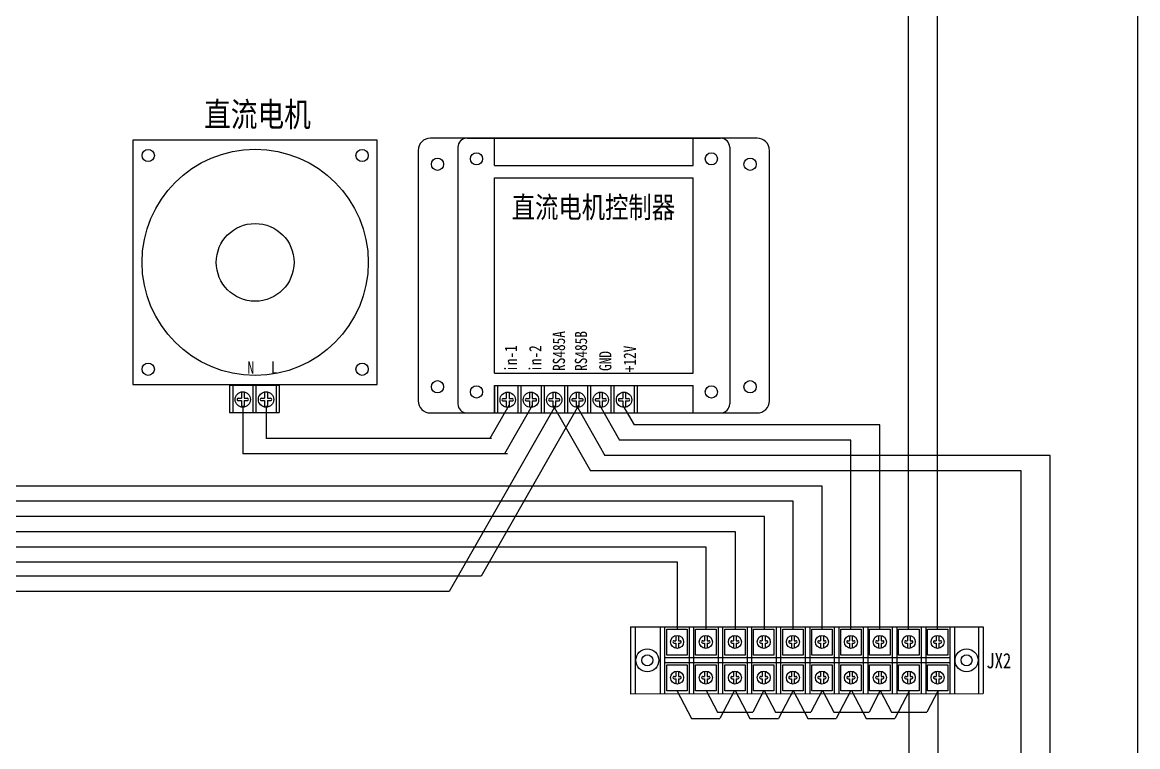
# Model space of a CAD drawing. Extents: x 1266371 to 2543862, y 307832 to 617203.
# Drawn here: x 1271091.8 to 1271457, y 308549.7 to 308786.9 of the extents above; entities that cross this region are included whole.
import ezdxf
from ezdxf.enums import TextEntityAlignment as Align

# ---------------------------------------------------------------- set-up
doc = ezdxf.new("R2010")
doc.units = 0
doc.header["$LTSCALE"] = 1000
doc.header["$MEASUREMENT"] = 0
doc.layers.get('0').update_dxf_attribs({"linetype": 'CONTINUOUS'})
doc.styles.add('-宋体', font='', dxfattribs={"width": 0.8})
doc.styles.get('-宋体').set_extended_font_data('SimSun')

msp = doc.modelspace()

# ---------------------------------------------------------------- linework, layer by layer
at = {"color": 1}
for p, q in [((1271381.97, 308588.18), (1271381.97, 308803)), ((1271391.44, 308588.18), (1271391.44, 308803)), ((1271163.97, 308661.25), (1271163.97, 308645.54)), ((1271171.58, 308661.26), (1271171.58, 308650.54)), ((1271266.31, 308661.36), (1271231.5, 308600.54)), ((1271273.91, 308661.36), (1271241.96, 308605.54)), ((1271251.07, 308661.36), (1271244.87, 308650.54)), ((1271258.71, 308661.36), (1271249.66, 308645.54)), ((1271265.61, 308661.36), (1271277.81, 308640.04)), ((1271273.21, 308661.36), (1271282.55, 308645.03)), ((1271280.82, 308661.36), (1271287.31, 308650.02)), ((1271288.43, 308661.36), (1271292.06, 308655.02)), ((1271372.56, 308655.02), (1271292.06, 308655.02)), ((1271372.56, 308588.18), (1271372.56, 308655.02)), ((1271245.37, 308650.54), (1271171.58, 308650.54)), ((1271363.09, 308650.02), (1271287.31, 308650.02)), ((1271363.09, 308588.18), (1271363.09, 308650.02)), ((1271250.61, 308645.54), (1271163.97, 308645.54)), ((1271428.34, 308645.02), (1271282.55, 308645.03)), ((1271428.34, 308405.07), (1271428.34, 308645.02)), ((1271418.86, 308640.04), (1271277.81, 308640.04)), ((1271418.86, 308410.06), (1271418.86, 308640.04)), ((1271353.66, 308635.02), (1270990.3, 308635.03)), ((1271353.66, 308588.18), (1271353.66, 308635.02)), ((1271344.19, 308630.04), (1270985.54, 308630.04)), ((1271344.19, 308588.18), (1271344.19, 308630.04)), ((1271334.79, 308625.04), (1270691.49, 308625.04)), ((1271334.79, 308588.18), (1271334.79, 308625.04)), ((1271325.29, 308620.04), (1270686.72, 308620.04)), ((1271325.29, 308588.18), (1271325.29, 308620.04)), ((1271315.68, 308615.04), (1270291.81, 308615.04)), ((1271315.68, 308588.18), (1271315.68, 308615.04)), ((1271306.29, 308610.04), (1270287.09, 308610.04)), ((1271306.29, 308588.18), (1271306.29, 308610.04)), ((1271241.96, 308605.54), (1270991.94, 308605.54)), ((1271231.5, 308600.54), (1270987.2, 308600.54)), ((1271306.05, 308568.02), (1271310.86, 308558.87)), ((1271315.67, 308568.02), (1271319.36, 308560.99)), ((1271324.99, 308568.02), (1271320.18, 308558.87)), ((1271325.21, 308568.02), (1271330.02, 308558.87)), ((1271334.61, 308568.02), (1271330.92, 308560.99)), ((1271334.71, 308568.02), (1271338.4, 308560.99)), ((1271344.15, 308568.02), (1271339.34, 308558.87)), ((1271344.14, 308568.02), (1271348.95, 308558.87)), ((1271353.64, 308568.02), (1271349.95, 308560.99)), ((1271353.75, 308568.02), (1271357.44, 308560.99)), ((1271363.08, 308568.02), (1271358.27, 308558.87)), ((1271363.27, 308568.02), (1271368.08, 308558.87)), ((1271372.69, 308568.02), (1271369, 308560.99)), ((1271372.7, 308568.02), (1271376.39, 308560.99)), ((1271382.21, 308568.02), (1271377.4, 308558.87)), ((1271382.19, 308293.46), (1271382.19, 308567.99)), ((1271391.64, 308568.02), (1271387.94, 308560.99)), ((1271391.66, 308293.23), (1271391.66, 308567.96)), ((1271310.86, 308558.87), (1271320.18, 308558.87)), ((1271319.36, 308560.99), (1271330.92, 308560.99)), ((1271330.02, 308558.87), (1271339.34, 308558.87)), ((1271338.4, 308560.99), (1271349.95, 308560.99)), ((1271348.95, 308558.87), (1271358.27, 308558.87)), ((1271357.44, 308560.99), (1271369, 308560.99)), ((1271368.08, 308558.87), (1271377.4, 308558.87)), ((1271376.39, 308560.99), (1271387.94, 308560.99))]:
    msp.add_line(p, q, dxfattribs=at)
for p, q in [((1271237.38, 308748.94), (1271320.38, 308748.94)), ((1271246.38, 308739.94), (1271246.38, 308748.94)), ((1271311.38, 308739.94), (1271311.38, 308748.94)), ((1271234.38, 308745.94), (1271234.38, 308693.46)), ((1271323.38, 308745.94), (1271323.38, 308686.94)), ((1271246.38, 308739.94), (1271311.38, 308739.94)), ((1271246.38, 308671.94), (1271246.38, 308735.94)), ((1271246.38, 308735.94), (1271311.38, 308735.94)), ((1271311.38, 308671.94), (1271311.38, 308735.94)), ((1271234.38, 308720.97), (1271234.38, 308661.94)), ((1271323.38, 308720.55), (1271323.38, 308661.94)), ((1271246.38, 308671.94), (1271311.38, 308671.94)), ((1271159.65, 308668.05), (1271175.89, 308668.05)), ((1271159.65, 308668.05), (1271159.65, 308659.05)), ((1271160.65, 308668.05), (1271160.65, 308659.05)), ((1271163.5, 308665.84), (1271163.5, 308663.76)), ((1271164.4, 308665.84), (1271164.4, 308663.76)), ((1271167.27, 308668.05), (1271167.27, 308659.05)), ((1271168.27, 308668.05), (1271168.27, 308659.05)), ((1271171.12, 308665.84), (1271171.12, 308663.76)), ((1271172.02, 308665.84), (1271172.02, 308663.76)), ((1271174.89, 308668.05), (1271174.89, 308659.05)), ((1271175.89, 308668.05), (1271175.89, 308659.05)), ((1271246.38, 308658.94), (1271246.38, 308667.94)), ((1271246.38, 308667.94), (1271311.38, 308667.94)), ((1271246.38, 308667.94), (1271293.1, 308667.94)), ((1271246.38, 308667.94), (1271246.38, 308658.94)), ((1271246.38, 308667.94), (1271293.1, 308667.94)), ((1271246.38, 308667.94), (1271246.38, 308658.94)), ((1271247.38, 308667.94), (1271247.38, 308658.94)), ((1271247.38, 308667.94), (1271247.38, 308658.94)), ((1271250.24, 308665.73), (1271250.24, 308663.66)), ((1271250.24, 308665.73), (1271250.24, 308663.66)), ((1271251.14, 308665.73), (1271251.14, 308663.66)), ((1271251.14, 308665.73), (1271251.14, 308663.66)), ((1271254, 308667.94), (1271254, 308658.94)), ((1271254, 308667.94), (1271254, 308658.94)), ((1271255, 308667.94), (1271255, 308658.94)), ((1271255, 308667.94), (1271255, 308658.94)), ((1271257.86, 308665.73), (1271257.86, 308663.66)), ((1271257.86, 308665.73), (1271257.86, 308663.66)), ((1271258.76, 308665.73), (1271258.76, 308663.66)), ((1271258.76, 308665.73), (1271258.76, 308663.66)), ((1271261.62, 308667.94), (1271261.62, 308658.94)), ((1271261.62, 308667.94), (1271261.62, 308658.94)), ((1271262.62, 308667.94), (1271262.62, 308658.94)), ((1271262.62, 308667.94), (1271262.62, 308658.94)), ((1271265.48, 308665.73), (1271265.48, 308663.66)), ((1271265.48, 308665.73), (1271265.48, 308663.66)), ((1271266.38, 308665.73), (1271266.38, 308663.66)), ((1271266.38, 308665.73), (1271266.38, 308663.66)), ((1271269.24, 308667.94), (1271269.24, 308658.94)), ((1271269.24, 308667.94), (1271269.24, 308658.94)), ((1271270.24, 308667.94), (1271270.24, 308658.94)), ((1271270.24, 308667.94), (1271270.24, 308658.94)), ((1271273.1, 308665.73), (1271273.1, 308663.66)), ((1271273.1, 308665.73), (1271273.1, 308663.66)), ((1271274, 308665.73), (1271274, 308663.66)), ((1271274, 308665.73), (1271274, 308663.66)), ((1271276.86, 308667.94), (1271276.86, 308658.94)), ((1271276.86, 308667.94), (1271276.86, 308658.94)), ((1271277.86, 308667.94), (1271277.86, 308658.94)), ((1271277.86, 308667.94), (1271277.86, 308658.94)), ((1271280.72, 308665.73), (1271280.72, 308663.66)), ((1271280.72, 308665.73), (1271280.72, 308663.66)), ((1271281.62, 308665.73), (1271281.62, 308663.66)), ((1271281.62, 308665.73), (1271281.62, 308663.66)), ((1271284.48, 308667.94), (1271284.48, 308658.94)), ((1271284.48, 308667.94), (1271284.48, 308658.94)), ((1271285.48, 308667.94), (1271285.48, 308658.94)), ((1271285.48, 308667.94), (1271285.48, 308658.94)), ((1271288.34, 308665.73), (1271288.34, 308663.66)), ((1271288.34, 308665.73), (1271288.34, 308663.66)), ((1271289.24, 308665.73), (1271289.24, 308663.66)), ((1271289.24, 308665.73), (1271289.24, 308663.66)), ((1271292.1, 308667.94), (1271292.1, 308658.94)), ((1271292.1, 308667.94), (1271292.1, 308658.94)), ((1271293.1, 308667.94), (1271293.1, 308658.94)), ((1271293.1, 308667.94), (1271293.1, 308658.94)), ((1271311.38, 308658.94), (1271311.38, 308667.94)), ((1271162.48, 308662.99), (1271163.5, 308662.99)), ((1271162.49, 308663.76), (1271163.5, 308663.76)), ((1271163.5, 308662.99), (1271163.5, 308660.89)), ((1271164.4, 308663.76), (1271165.42, 308663.76)), ((1271164.4, 308662.99), (1271164.4, 308660.89)), ((1271164.4, 308662.99), (1271165.43, 308662.99)), ((1271170.1, 308662.99), (1271171.12, 308662.99)), ((1271170.11, 308663.76), (1271171.12, 308663.76)), ((1271171.12, 308662.99), (1271171.12, 308660.89)), ((1271172.02, 308663.76), (1271173.04, 308663.76)), ((1271172.02, 308662.99), (1271172.02, 308660.89)), ((1271172.02, 308662.99), (1271173.05, 308662.99)), ((1271249.22, 308663.66), (1271250.24, 308663.66)), ((1271249.22, 308663.66), (1271250.24, 308663.66)), ((1271249.22, 308662.88), (1271250.24, 308662.88)), ((1271249.22, 308662.88), (1271250.24, 308662.88)), ((1271250.24, 308662.88), (1271250.24, 308660.79)), ((1271250.24, 308662.88), (1271250.24, 308660.79)), ((1271251.14, 308663.66), (1271252.15, 308663.66)), ((1271251.14, 308663.66), (1271252.15, 308663.66)), ((1271251.14, 308662.88), (1271251.14, 308660.79)), ((1271251.14, 308662.88), (1271252.17, 308662.88)), ((1271251.14, 308662.88), (1271251.14, 308660.79)), ((1271251.14, 308662.88), (1271252.17, 308662.88)), ((1271256.84, 308663.66), (1271257.86, 308663.66)), ((1271256.84, 308663.66), (1271257.86, 308663.66)), ((1271256.84, 308662.88), (1271257.86, 308662.88)), ((1271256.84, 308662.88), (1271257.86, 308662.88)), ((1271257.86, 308662.88), (1271257.86, 308660.79)), ((1271257.86, 308662.88), (1271257.86, 308660.79)), ((1271258.76, 308663.66), (1271259.77, 308663.66)), ((1271258.76, 308663.66), (1271259.77, 308663.66)), ((1271258.76, 308662.88), (1271258.76, 308660.79)), ((1271258.76, 308662.88), (1271259.79, 308662.88)), ((1271258.76, 308662.88), (1271258.76, 308660.79)), ((1271258.76, 308662.88), (1271259.79, 308662.88)), ((1271264.46, 308663.66), (1271265.48, 308663.66)), ((1271264.46, 308663.66), (1271265.48, 308663.66)), ((1271264.46, 308662.88), (1271265.48, 308662.88)), ((1271264.46, 308662.88), (1271265.48, 308662.88)), ((1271265.48, 308662.88), (1271265.48, 308660.79)), ((1271265.48, 308662.88), (1271265.48, 308660.79)), ((1271266.38, 308663.66), (1271267.39, 308663.66)), ((1271266.38, 308663.66), (1271267.39, 308663.66)), ((1271266.38, 308662.88), (1271266.38, 308660.79)), ((1271266.38, 308662.88), (1271267.41, 308662.88)), ((1271266.38, 308662.88), (1271266.38, 308660.79)), ((1271266.38, 308662.88), (1271267.41, 308662.88)), ((1271272.08, 308663.66), (1271273.1, 308663.66)), ((1271272.08, 308663.66), (1271273.1, 308663.66)), ((1271272.08, 308662.88), (1271273.1, 308662.88)), ((1271272.08, 308662.88), (1271273.1, 308662.88)), ((1271273.1, 308662.88), (1271273.1, 308660.79)), ((1271273.1, 308662.88), (1271273.1, 308660.79)), ((1271274, 308663.66), (1271275.01, 308663.66)), ((1271274, 308663.66), (1271275.01, 308663.66)), ((1271274, 308662.88), (1271274, 308660.79)), ((1271274, 308662.88), (1271275.03, 308662.88)), ((1271274, 308662.88), (1271274, 308660.79)), ((1271274, 308662.88), (1271275.03, 308662.88)), ((1271279.7, 308663.66), (1271280.72, 308663.66)), ((1271279.7, 308663.66), (1271280.72, 308663.66)), ((1271279.7, 308662.88), (1271280.72, 308662.88)), ((1271279.7, 308662.88), (1271280.72, 308662.88)), ((1271280.72, 308662.88), (1271280.72, 308660.79)), ((1271280.72, 308662.88), (1271280.72, 308660.79)), ((1271281.62, 308663.66), (1271282.63, 308663.66)), ((1271281.62, 308663.66), (1271282.63, 308663.66)), ((1271281.62, 308662.88), (1271281.62, 308660.79)), ((1271281.62, 308662.88), (1271282.65, 308662.88)), ((1271281.62, 308662.88), (1271281.62, 308660.79)), ((1271281.62, 308662.88), (1271282.65, 308662.88)), ((1271287.32, 308663.66), (1271288.34, 308663.66)), ((1271287.32, 308663.66), (1271288.34, 308663.66)), ((1271287.32, 308662.88), (1271288.34, 308662.88)), ((1271287.32, 308662.88), (1271288.34, 308662.88)), ((1271288.34, 308662.88), (1271288.34, 308660.79)), ((1271288.34, 308662.88), (1271288.34, 308660.79)), ((1271289.24, 308663.66), (1271290.25, 308663.66)), ((1271289.24, 308663.66), (1271290.25, 308663.66)), ((1271289.24, 308662.88), (1271289.24, 308660.79)), ((1271289.24, 308662.88), (1271290.27, 308662.88)), ((1271289.24, 308662.88), (1271289.24, 308660.79)), ((1271289.24, 308662.88), (1271290.27, 308662.88)), ((1271159.65, 308659.05), (1271175.89, 308659.05)), ((1271237.38, 308658.94), (1271320.38, 308658.94)), ((1271246.38, 308658.94), (1271293.1, 308658.94)), ((1271246.38, 308658.94), (1271293.1, 308658.94)), ((1271290.89, 308588.94), (1271406.36, 308588.94)), ((1271290.89, 308588.94), (1271290.89, 308566.99)), ((1271292.39, 308588.94), (1271292.39, 308566.99)), ((1271300.57, 308588.94), (1271300.57, 308567.04)), ((1271302.07, 308588.94), (1271302.07, 308567.04)), ((1271310.07, 308588.94), (1271310.07, 308567.04)), ((1271311.57, 308588.94), (1271311.57, 308567.04)), ((1271319.57, 308588.94), (1271319.57, 308567.04)), ((1271321.07, 308588.94), (1271321.07, 308567.04)), ((1271329.07, 308588.94), (1271329.07, 308567.04)), ((1271330.57, 308588.94), (1271330.57, 308567.04)), ((1271338.57, 308588.94), (1271338.57, 308567.04)), ((1271340.07, 308588.94), (1271340.07, 308567.04)), ((1271348.07, 308588.94), (1271348.07, 308567.04)), ((1271349.57, 308588.94), (1271349.57, 308567.04)), ((1271357.57, 308588.94), (1271357.57, 308567.04)), ((1271359.07, 308588.94), (1271359.07, 308567.04)), ((1271367.07, 308588.94), (1271367.07, 308567.04)), ((1271368.57, 308588.94), (1271368.57, 308567.04)), ((1271376.57, 308588.94), (1271376.57, 308567.04)), ((1271378.07, 308588.94), (1271378.07, 308567.04)), ((1271386.07, 308588.94), (1271386.07, 308567.04)), ((1271387.57, 308588.94), (1271387.57, 308567.04)), ((1271395.45, 308588.94), (1271395.45, 308567.04)), ((1271396.95, 308588.94), (1271396.95, 308567.04)), ((1271404.86, 308588.94), (1271404.86, 308567.04)), ((1271406.36, 308588.94), (1271406.36, 308567.04)), ((1271305.19, 308584.38), (1271305.7, 308584.38)), ((1271305.7, 308586.07), (1271305.7, 308584.38)), ((1271306.6, 308586.07), (1271306.6, 308584.38)), ((1271306.6, 308584.38), (1271307.12, 308584.38)), ((1271314.6, 308584.38), (1271315.12, 308584.38)), ((1271315.12, 308586.07), (1271315.12, 308584.38)), ((1271316.02, 308586.07), (1271316.02, 308584.38)), ((1271316.02, 308584.38), (1271316.53, 308584.38)), ((1271324.12, 308584.38), (1271324.64, 308584.38)), ((1271324.64, 308586.07), (1271324.64, 308584.38)), ((1271325.54, 308586.07), (1271325.54, 308584.38)), ((1271325.54, 308584.38), (1271326.06, 308584.38)), ((1271333.54, 308584.38), (1271334.06, 308584.38)), ((1271334.06, 308586.07), (1271334.06, 308584.38)), ((1271334.96, 308586.07), (1271334.96, 308584.38)), ((1271334.96, 308584.38), (1271335.47, 308584.38)), ((1271343.1, 308584.38), (1271343.62, 308584.38)), ((1271343.62, 308586.07), (1271343.62, 308584.38)), ((1271344.52, 308586.07), (1271344.52, 308584.38)), ((1271344.52, 308584.38), (1271345.03, 308584.38)), ((1271352.63, 308584.38), (1271353.15, 308584.38)), ((1271353.15, 308586.07), (1271353.15, 308584.38)), ((1271354.04, 308586.07), (1271354.04, 308584.38)), ((1271354.04, 308584.38), (1271354.56, 308584.38)), ((1271362.1, 308584.38), (1271362.62, 308584.38)), ((1271362.62, 308586.07), (1271362.62, 308584.38)), ((1271363.52, 308586.07), (1271363.52, 308584.38)), ((1271363.52, 308584.38), (1271364.03, 308584.38)), ((1271371.57, 308584.38), (1271372.09, 308584.38)), ((1271372.09, 308586.07), (1271372.09, 308584.38)), ((1271372.99, 308586.07), (1271372.99, 308584.38)), ((1271372.99, 308584.38), (1271373.5, 308584.38)), ((1271381.05, 308584.38), (1271381.57, 308584.38)), ((1271381.57, 308586.07), (1271381.57, 308584.38)), ((1271382.47, 308586.07), (1271382.47, 308584.38)), ((1271382.47, 308584.38), (1271382.98, 308584.38)), ((1271390.48, 308584.38), (1271391, 308584.38)), ((1271391, 308586.07), (1271391, 308584.38)), ((1271391.9, 308586.07), (1271391.9, 308584.38)), ((1271391.9, 308584.38), (1271392.41, 308584.38)), ((1271305.18, 308583.61), (1271305.7, 308583.61)), ((1271305.7, 308583.61), (1271305.7, 308581.9)), ((1271306.6, 308583.61), (1271306.6, 308581.9)), ((1271306.6, 308583.61), (1271307.13, 308583.61)), ((1271314.6, 308583.61), (1271315.12, 308583.61)), ((1271315.12, 308583.61), (1271315.12, 308581.9)), ((1271316.02, 308583.61), (1271316.02, 308581.9)), ((1271316.02, 308583.61), (1271316.55, 308583.61)), ((1271324.12, 308583.61), (1271324.64, 308583.61)), ((1271324.64, 308583.61), (1271324.64, 308581.9)), ((1271325.54, 308583.61), (1271325.54, 308581.9)), ((1271325.54, 308583.61), (1271326.07, 308583.61)), ((1271333.54, 308583.61), (1271334.06, 308583.61)), ((1271334.06, 308583.61), (1271334.06, 308581.9)), ((1271334.96, 308583.61), (1271334.96, 308581.9)), ((1271334.96, 308583.61), (1271335.49, 308583.61)), ((1271343.1, 308583.61), (1271343.62, 308583.61)), ((1271343.62, 308583.61), (1271343.62, 308581.9)), ((1271344.52, 308583.61), (1271344.52, 308581.9)), ((1271344.52, 308583.61), (1271345.05, 308583.61)), ((1271352.63, 308583.61), (1271353.15, 308583.61)), ((1271353.15, 308583.61), (1271353.15, 308581.9)), ((1271354.04, 308583.61), (1271354.04, 308581.9)), ((1271354.04, 308583.61), (1271354.58, 308583.61)), ((1271362.1, 308583.61), (1271362.62, 308583.61)), ((1271362.62, 308583.61), (1271362.62, 308581.9)), ((1271363.52, 308583.61), (1271363.52, 308581.9)), ((1271363.52, 308583.61), (1271364.05, 308583.61)), ((1271371.57, 308583.61), (1271372.09, 308583.61)), ((1271372.09, 308583.61), (1271372.09, 308581.9)), ((1271372.99, 308583.61), (1271372.99, 308581.9)), ((1271372.99, 308583.61), (1271373.52, 308583.61)), ((1271381.05, 308583.61), (1271381.57, 308583.61)), ((1271381.57, 308583.61), (1271381.57, 308581.9)), ((1271382.47, 308583.61), (1271382.47, 308581.9)), ((1271382.47, 308583.61), (1271383, 308583.61)), ((1271390.48, 308583.61), (1271391, 308583.61)), ((1271391, 308583.61), (1271391, 308581.9)), ((1271391.9, 308583.61), (1271391.9, 308581.9)), ((1271391.9, 308583.61), (1271392.43, 308583.61)), ((1271302.07, 308578.9), (1271395.45, 308578.9)), ((1271302.07, 308577.26), (1271395.45, 308577.26)), ((1271305.7, 308574.37), (1271305.7, 308572.68)), ((1271306.6, 308574.37), (1271306.6, 308572.68)), ((1271315.12, 308574.37), (1271315.12, 308572.68)), ((1271316.02, 308574.37), (1271316.02, 308572.68)), ((1271324.64, 308574.37), (1271324.64, 308572.68)), ((1271325.54, 308574.37), (1271325.54, 308572.68)), ((1271334.06, 308574.37), (1271334.06, 308572.68)), ((1271334.96, 308574.37), (1271334.96, 308572.68)), ((1271343.62, 308574.37), (1271343.62, 308572.68)), ((1271344.52, 308574.37), (1271344.52, 308572.68)), ((1271353.15, 308574.37), (1271353.15, 308572.68)), ((1271354.04, 308574.37), (1271354.04, 308572.68)), ((1271362.62, 308574.37), (1271362.62, 308572.68)), ((1271363.52, 308574.37), (1271363.52, 308572.68)), ((1271372.09, 308574.37), (1271372.09, 308572.68)), ((1271372.99, 308574.37), (1271372.99, 308572.68)), ((1271381.57, 308574.37), (1271381.57, 308572.68)), ((1271382.47, 308574.37), (1271382.47, 308572.68)), ((1271391, 308574.37), (1271391, 308572.68)), ((1271391.9, 308574.37), (1271391.9, 308572.68)), ((1271305.18, 308571.91), (1271305.7, 308571.91)), ((1271305.19, 308572.68), (1271305.7, 308572.68)), ((1271305.7, 308571.91), (1271305.7, 308570.2)), ((1271306.6, 308572.68), (1271307.12, 308572.68)), ((1271306.6, 308571.91), (1271306.6, 308570.2)), ((1271306.6, 308571.91), (1271307.13, 308571.91)), ((1271314.6, 308572.68), (1271315.12, 308572.68)), ((1271314.6, 308571.91), (1271315.12, 308571.91)), ((1271315.12, 308571.91), (1271315.12, 308570.2)), ((1271316.02, 308572.68), (1271316.53, 308572.68)), ((1271316.02, 308571.91), (1271316.02, 308570.2)), ((1271316.02, 308571.91), (1271316.55, 308571.91)), ((1271324.12, 308572.68), (1271324.64, 308572.68)), ((1271324.12, 308571.91), (1271324.64, 308571.91)), ((1271324.64, 308571.91), (1271324.64, 308570.2)), ((1271325.54, 308572.68), (1271326.06, 308572.68)), ((1271325.54, 308571.91), (1271325.54, 308570.2)), ((1271325.54, 308571.91), (1271326.07, 308571.91)), ((1271333.54, 308572.68), (1271334.06, 308572.68)), ((1271333.54, 308571.91), (1271334.06, 308571.91)), ((1271334.06, 308571.91), (1271334.06, 308570.2)), ((1271334.96, 308572.68), (1271335.47, 308572.68)), ((1271334.96, 308571.91), (1271334.96, 308570.2)), ((1271334.96, 308571.91), (1271335.49, 308571.91)), ((1271343.1, 308572.68), (1271343.62, 308572.68)), ((1271343.1, 308571.91), (1271343.62, 308571.91)), ((1271343.62, 308571.91), (1271343.62, 308570.2)), ((1271344.52, 308572.68), (1271345.03, 308572.68)), ((1271344.52, 308571.91), (1271344.52, 308570.2)), ((1271344.52, 308571.91), (1271345.05, 308571.91)), ((1271352.63, 308572.68), (1271353.15, 308572.68)), ((1271352.63, 308571.91), (1271353.15, 308571.91)), ((1271353.15, 308571.91), (1271353.15, 308570.2)), ((1271354.04, 308572.68), (1271354.56, 308572.68)), ((1271354.04, 308571.91), (1271354.04, 308570.2)), ((1271354.04, 308571.91), (1271354.58, 308571.91)), ((1271362.1, 308572.68), (1271362.62, 308572.68)), ((1271362.1, 308571.91), (1271362.62, 308571.91)), ((1271362.62, 308571.91), (1271362.62, 308570.2)), ((1271363.52, 308572.68), (1271364.03, 308572.68)), ((1271363.52, 308571.91), (1271363.52, 308570.2)), ((1271363.52, 308571.91), (1271364.05, 308571.91)), ((1271371.57, 308572.68), (1271372.09, 308572.68)), ((1271371.57, 308571.91), (1271372.09, 308571.91)), ((1271372.09, 308571.91), (1271372.09, 308570.2)), ((1271372.99, 308572.68), (1271373.5, 308572.68)), ((1271372.99, 308571.91), (1271372.99, 308570.2)), ((1271372.99, 308571.91), (1271373.52, 308571.91)), ((1271381.05, 308572.68), (1271381.57, 308572.68)), ((1271381.05, 308571.91), (1271381.57, 308571.91)), ((1271381.57, 308571.91), (1271381.57, 308570.2)), ((1271382.47, 308572.68), (1271382.98, 308572.68)), ((1271382.47, 308571.91), (1271382.47, 308570.2)), ((1271382.47, 308571.91), (1271383, 308571.91)), ((1271390.48, 308572.68), (1271391, 308572.68)), ((1271390.48, 308571.91), (1271391, 308571.91)), ((1271391, 308571.91), (1271391, 308570.2)), ((1271391.9, 308572.68), (1271392.41, 308572.68)), ((1271391.9, 308571.91), (1271391.9, 308570.2)), ((1271391.9, 308571.91), (1271392.43, 308571.91)), ((1271290.89, 308566.99), (1271406.36, 308567.04))]:
    msp.add_line(p, q)
for points in [[(1269956.97, 308114.1), (1271456.97, 308114.1), (1271456.97, 309034.1), (1269956.97, 309034.1)], [(1271128.01, 308668.27), (1271208.01, 308668.27), (1271208.01, 308748.27), (1271128.01, 308748.27)], [(1271302.81, 308588.18), (1271309.51, 308588.18), (1271309.51, 308579.68), (1271302.81, 308579.68)], [(1271312.23, 308588.18), (1271318.93, 308588.18), (1271318.93, 308579.68), (1271312.23, 308579.68)], [(1271321.75, 308588.18), (1271328.45, 308588.18), (1271328.45, 308579.68), (1271321.75, 308579.68)], [(1271331.17, 308588.18), (1271337.87, 308588.18), (1271337.87, 308579.68), (1271331.17, 308579.68)], [(1271340.73, 308588.18), (1271347.43, 308588.18), (1271347.43, 308579.68), (1271340.73, 308579.68)], [(1271350.26, 308588.18), (1271356.96, 308588.18), (1271356.96, 308579.68), (1271350.26, 308579.68)], [(1271359.73, 308588.18), (1271366.43, 308588.18), (1271366.43, 308579.68), (1271359.73, 308579.68)], [(1271369.2, 308588.18), (1271375.9, 308588.18), (1271375.9, 308579.68), (1271369.2, 308579.68)], [(1271378.68, 308588.18), (1271385.38, 308588.18), (1271385.38, 308579.68), (1271378.68, 308579.68)], [(1271388.11, 308588.18), (1271394.81, 308588.18), (1271394.81, 308579.68), (1271388.11, 308579.68)], [(1271302.81, 308576.48), (1271309.51, 308576.48), (1271309.51, 308567.98), (1271302.81, 308567.98)], [(1271312.23, 308576.48), (1271318.93, 308576.48), (1271318.93, 308567.98), (1271312.23, 308567.98)], [(1271321.75, 308576.48), (1271328.45, 308576.48), (1271328.45, 308567.98), (1271321.75, 308567.98)], [(1271331.17, 308576.48), (1271337.87, 308576.48), (1271337.87, 308567.98), (1271331.17, 308567.98)], [(1271340.73, 308576.48), (1271347.43, 308576.48), (1271347.43, 308567.98), (1271340.73, 308567.98)], [(1271350.26, 308576.48), (1271356.96, 308576.48), (1271356.96, 308567.98), (1271350.26, 308567.98)], [(1271359.73, 308576.48), (1271366.43, 308576.48), (1271366.43, 308567.98), (1271359.73, 308567.98)], [(1271369.2, 308576.48), (1271375.9, 308576.48), (1271375.9, 308567.98), (1271369.2, 308567.98)], [(1271378.68, 308576.48), (1271385.38, 308576.48), (1271385.38, 308567.98), (1271378.68, 308567.98)], [(1271388.11, 308576.48), (1271394.81, 308576.48), (1271394.81, 308567.98), (1271388.11, 308567.98)]]:
    msp.add_lwpolyline(points, close=True)
msp.add_lwpolyline([(1271225.38, 308658.94), (1271332.38, 308658.94, 0.414214), (1271336.38, 308662.94), (1271336.38, 308744.94, 0.414214), (1271332.38, 308748.94), (1271225.38, 308748.94, 0.414214), (1271221.38, 308744.94), (1271221.38, 308662.94, 0.414214)], format="xyb", close=True)
for centre, radius in [((1271168.01, 308708.27), 37.03), ((1271133.01, 308743.27), 2), ((1271203.01, 308743.27), 2), ((1271227.72, 308740.38), 2), ((1271240.48, 308742.15), 2), ((1271317.38, 308742.15), 2), ((1271330.05, 308740.38), 2), ((1271168.01, 308708.27), 12.73), ((1271133.01, 308673.27), 2), ((1271203.01, 308673.27), 2), ((1271227.72, 308667.53), 2), ((1271330.05, 308667.53), 2), ((1271163.96, 308663.36), 2.51), ((1271171.58, 308663.36), 2.51), ((1271240.48, 308665.83), 2), ((1271250.69, 308663.26), 2.51), ((1271250.69, 308663.26), 2.51), ((1271258.31, 308663.26), 2.51), ((1271258.31, 308663.26), 2.51), ((1271265.93, 308663.26), 2.51), ((1271265.93, 308663.26), 2.51), ((1271273.55, 308663.26), 2.51), ((1271273.55, 308663.26), 2.51), ((1271281.17, 308663.26), 2.51), ((1271281.17, 308663.26), 2.51), ((1271288.79, 308663.26), 2.51), ((1271288.79, 308663.26), 2.51), ((1271317.38, 308665.83), 2), ((1271306.16, 308583.99), 2.13), ((1271315.57, 308583.99), 2.13), ((1271325.1, 308583.99), 2.13), ((1271334.51, 308583.99), 2.13), ((1271344.07, 308583.99), 2.13), ((1271353.6, 308583.99), 2.13), ((1271363.08, 308583.99), 2.13), ((1271372.54, 308583.99), 2.13), ((1271382.02, 308583.99), 2.13), ((1271391.45, 308583.99), 2.13), ((1271296.42, 308577.95), 3.75), ((1271400.93, 308577.95), 3.75), ((1271296.42, 308577.95), 1.8), ((1271400.93, 308577.95), 1.8), ((1271306.16, 308572.28), 2.13), ((1271315.57, 308572.28), 2.13), ((1271325.1, 308572.28), 2.13), ((1271334.51, 308572.28), 2.13), ((1271344.07, 308572.28), 2.13), ((1271353.6, 308572.28), 2.13), ((1271363.08, 308572.28), 2.13), ((1271372.54, 308572.28), 2.13), ((1271382.02, 308572.28), 2.13), ((1271391.45, 308572.28), 2.13)]:
    msp.add_circle(centre, radius)
for centre, radius, start, end in [((1271237.38, 308745.94), 3, 90, 180), ((1271320.38, 308745.94), 3, 0, 90), ((1271162.47, 308663.37), 0.388, 88.0266, 271.7737), ((1271165.43, 308663.37), 0.388, 268.2263, 91.9734), ((1271170.09, 308663.37), 0.388, 88.0266, 271.7737), ((1271173.05, 308663.37), 0.388, 268.2263, 91.9734), ((1271237.38, 308661.94), 3, 180, 270), ((1271249.21, 308663.27), 0.388, 88.0266, 271.7737), ((1271249.21, 308663.27), 0.388, 88.0266, 271.7737), ((1271252.16, 308663.27), 0.388, 268.2263, 91.9734), ((1271252.16, 308663.27), 0.388, 268.2263, 91.9734), ((1271256.83, 308663.27), 0.388, 88.0266, 271.7737), ((1271256.83, 308663.27), 0.388, 88.0266, 271.7737), ((1271259.78, 308663.27), 0.388, 268.2263, 91.9734), ((1271259.78, 308663.27), 0.388, 268.2263, 91.9734), ((1271264.45, 308663.27), 0.388, 88.0266, 271.7737), ((1271264.45, 308663.27), 0.388, 88.0266, 271.7737), ((1271267.4, 308663.27), 0.388, 268.2263, 91.9734), ((1271267.4, 308663.27), 0.388, 268.2263, 91.9734), ((1271272.07, 308663.27), 0.388, 88.0266, 271.7737), ((1271272.07, 308663.27), 0.388, 88.0266, 271.7737), ((1271275.02, 308663.27), 0.388, 268.2263, 91.9734), ((1271275.02, 308663.27), 0.388, 268.2263, 91.9734), ((1271279.69, 308663.27), 0.388, 88.0266, 271.7737), ((1271279.69, 308663.27), 0.388, 88.0266, 271.7737), ((1271282.64, 308663.27), 0.388, 268.2263, 91.9734), ((1271282.64, 308663.27), 0.388, 268.2263, 91.9734), ((1271287.31, 308663.27), 0.388, 88.0266, 271.7737), ((1271287.31, 308663.27), 0.388, 88.0266, 271.7737), ((1271290.26, 308663.27), 0.388, 268.2263, 91.9734), ((1271290.26, 308663.27), 0.388, 268.2263, 91.9734), ((1271320.38, 308661.94), 3, 270, 0), ((1271305.17, 308584), 0.388, 88.0266, 271.7737), ((1271307.13, 308584), 0.388, 268.2263, 91.9734), ((1271314.59, 308584), 0.388, 88.0266, 271.7737), ((1271316.55, 308584), 0.388, 268.2263, 91.9734), ((1271324.11, 308584), 0.388, 88.0266, 271.7737), ((1271326.07, 308584), 0.388, 268.2263, 91.9734), ((1271333.53, 308584), 0.388, 88.0266, 271.7737), ((1271335.48, 308584), 0.388, 268.2263, 91.9734), ((1271343.09, 308584), 0.388, 88.0266, 271.7737), ((1271345.04, 308584), 0.388, 268.2263, 91.9734), ((1271352.61, 308584), 0.388, 88.0266, 271.7737), ((1271354.57, 308584), 0.388, 268.2263, 91.9734), ((1271362.09, 308584), 0.388, 88.0266, 271.7737), ((1271364.05, 308584), 0.388, 268.2263, 91.9734), ((1271371.56, 308584), 0.388, 88.0266, 271.7737), ((1271373.51, 308584), 0.388, 268.2263, 91.9734), ((1271381.04, 308584), 0.388, 88.0266, 271.7737), ((1271382.99, 308584), 0.388, 268.2263, 91.9734), ((1271390.47, 308584), 0.388, 88.0266, 271.7737), ((1271392.43, 308584), 0.388, 268.2263, 91.9734), ((1271305.17, 308572.29), 0.388, 88.0266, 271.7737), ((1271307.13, 308572.29), 0.388, 268.2263, 91.9734), ((1271314.59, 308572.29), 0.388, 88.0266, 271.7737), ((1271316.55, 308572.29), 0.388, 268.2263, 91.9734), ((1271324.11, 308572.29), 0.388, 88.0266, 271.7737), ((1271326.07, 308572.29), 0.388, 268.2263, 91.9734), ((1271333.53, 308572.29), 0.388, 88.0266, 271.7737), ((1271335.48, 308572.29), 0.388, 268.2263, 91.9734), ((1271343.09, 308572.29), 0.388, 88.0266, 271.7737), ((1271345.04, 308572.29), 0.388, 268.2263, 91.9734), ((1271352.61, 308572.29), 0.388, 88.0266, 271.7737), ((1271354.57, 308572.29), 0.388, 268.2263, 91.9734), ((1271362.09, 308572.29), 0.388, 88.0266, 271.7737), ((1271364.05, 308572.29), 0.388, 268.2263, 91.9734), ((1271371.56, 308572.29), 0.388, 88.0266, 271.7737), ((1271373.51, 308572.29), 0.388, 268.2263, 91.9734), ((1271381.04, 308572.29), 0.388, 88.0266, 271.7737), ((1271382.99, 308572.29), 0.388, 268.2263, 91.9734), ((1271390.47, 308572.29), 0.388, 88.0266, 271.7737), ((1271392.43, 308572.29), 0.388, 268.2263, 91.9734)]:
    msp.add_arc(centre, radius, start, end)

# ---------------------------------------------------------------- texts
at = {"style": '-宋体', "width": 0.8}
for s, height, p in [('直流电机', 8, (1271168.77, 308756.87)), ('直流电机控制器', 7, (1271278.76, 308726.44)), ('N', 4, (1271166.58, 308673.81)), ('L', 4, (1271174.29, 308673.81)), ('JX2', 5, (1271411.48, 308577.79))]:
    msp.add_text(s, height=height, dxfattribs=at).set_placement(p, align=Align.MIDDLE)
for s, p in [('RS485A', (1271267.46, 308679.24)), ('RS485B', (1271274.68, 308679.24)), ('in-1', (1271251.61, 308676.76)), ('in-2', (1271259.59, 308676.76)), ('+12V', (1271290.65, 308676.64)), ('GND', (1271282.65, 308675.97))]:
    msp.add_text(s, height=4, rotation=90, dxfattribs=at).set_placement(p, align=Align.MIDDLE)

doc.saveas('drawing.dxf')
